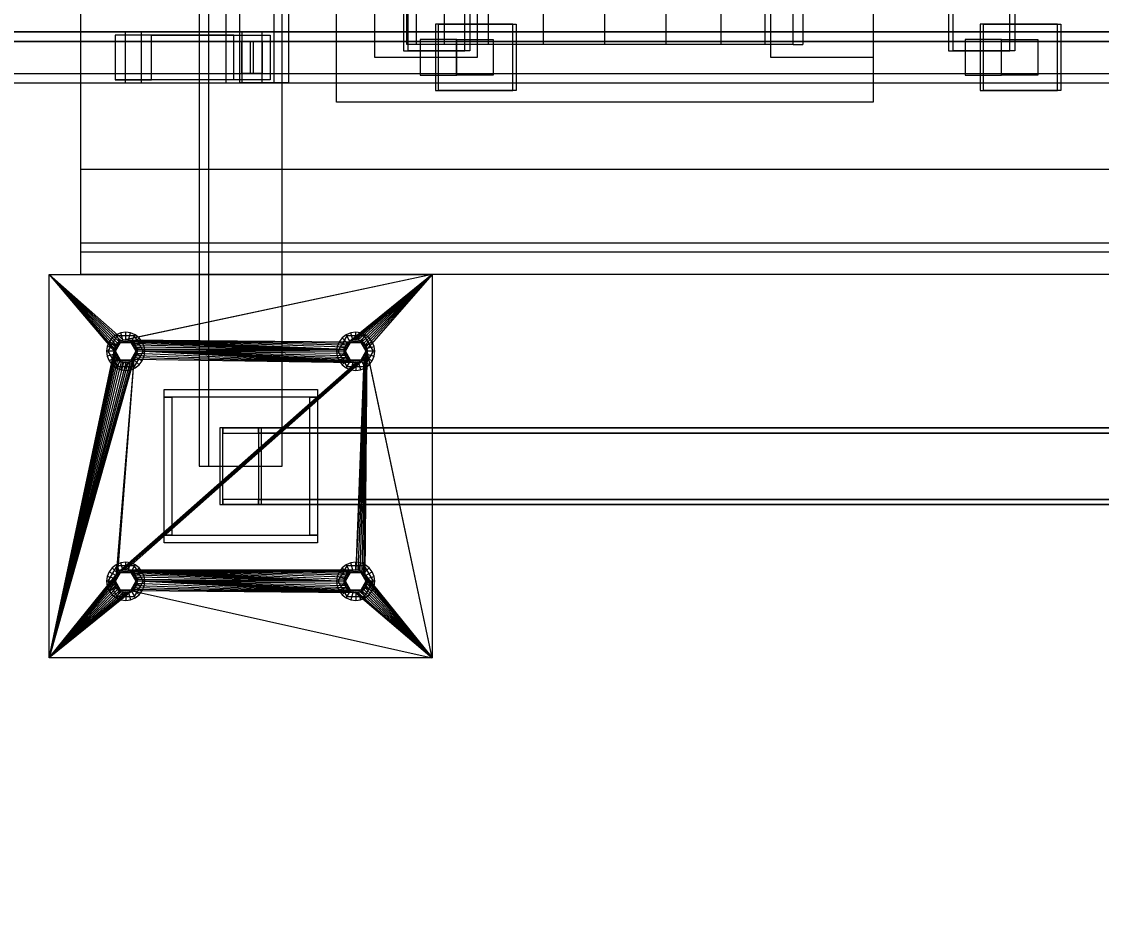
# Model space of a CAD drawing. Header units: millimetres. Extents: x -191664 to 191490, y -197311 to 10263.
# Drawn here: x 9073 to 9918, y -19093 to -18402 of the extents above; entities that cross this region are included whole.
import ezdxf

# ---------------------------------------------------------------- set-up
doc = ezdxf.new("R2010")
doc.units = ezdxf.units.MM
for name, color, linetype, lineweight in [('COTAS_INSTALACION_P', 30, 'Continuous', 0), ('superior_C01', 7, 'Continuous', 0), ('superior_mezcladora', 7, 'Continuous', 0)]:
    doc.layers.add(name, color=color, linetype=linetype, lineweight=lineweight)
doc.dimstyles.new('PLANTA_100', dxfattribs={"dimtxt": 250, "dimasz": 150, "dimexe": 150, "dimexo": 80, "dimgap": 100, "dimtad": 1, "dimtih": 1, "dimtoh": 1, "dimdec": 1, "dimdsep": 46, "dimcen": 0.09, "dimclrd": 1, "dimclre": 1, "dimclrt": 1, "dimadec": 0, "dimazin": 0, "dimtfac": 1, "dimtdec": 4, "dimtofl": 0, "dimtmove": 0, "dimatfit": 3, "dimfxl": 1, "dimtolj": 1, "dimtzin": 0, "dimarcsym": 0})

# ---------------------------------------------------------------- blocks, each defined once
blk = doc.blocks.new('*D5')
at = {"layer": 'COTAS_INSTALACION_P', "color": 1, "lineweight": -2, "transparency": 16777216}
for p, q in [((-1000, -18080), (-1000, -25850)), ((60117.12, -18080), (60117.12, -25850)), ((-850, -25700), (59967.12, -25700))]:
    blk.add_line(p, q, dxfattribs=at)
at = {"layer": 'COTAS_INSTALACION_P', "color": 1, "transparency": 16777216}
for points in [[(-850, -25675), (-850, -25725), (-1000, -25700)], [(59967.12, -25675), (59967.12, -25725), (60117.12, -25700)]]:
    blk.add_solid(points, dxfattribs=at)
at = {"layer": 'Defpoints', "color": 0, "transparency": 16777216}
for p in [(-1000, -18000), (60117.12, -18000), (60117.12, -25700)]:
    blk.add_point(p, dxfattribs=at)

msp = doc.modelspace()

# ---------------------------------------------------------------- linework, layer by layer
at = {"layer": 'superior_C01', "color": 139, "true_color": 0x354b57}
for p, q in [((9232.79, -17550), (9232.79, -18450)), ((9244, -18450), (9244, -17550)), ((9270.69, -18450), (9270.69, -17550)), ((9281.89, -17550), (9281.89, -18450)), ((9371.86, -17575), (9371.86, -18425)), ((9375.71, -18425), (9375.71, -17575)), ((9419.99, -18425), (9419.99, -17575)), ((9423.83, -17575), (9423.83, -18425)), ((9798.42, -17575), (9798.42, -18425)), ((9802.26, -18425), (9802.26, -17575)), ((9846.55, -18425), (9846.55, -17575)), ((9850.39, -17575), (9850.39, -18425)), ((9457.54, -18404), (9396.9, -18404)), ((9396.9, -18404), (9396.9, -18456)), ((9399.47, -18404), (9396.9, -18404)), ((9399.47, -18456), (9399.47, -18404)), ((9399.47, -18404), (9460.1, -18404)), ((9457.54, -18456), (9457.54, -18404)), ((9457.54, -18404), (9460.1, -18404)), ((9460.1, -18404), (9460.1, -18456)), ((9883.85, -18404), (9823.22, -18404)), ((9823.22, -18404), (9823.22, -18456)), ((9825.78, -18404), (9823.22, -18404)), ((9825.78, -18456), (9825.78, -18404)), ((9825.78, -18404), (9886.41, -18404)), ((9883.85, -18456), (9883.85, -18404)), ((9883.85, -18404), (9886.41, -18404)), ((9886.41, -18404), (9886.41, -18456)), ((9154.09, -18410), (8017.26, -18410)), ((8030.06, -18410), (9166.89, -18410)), ((9245.34, -18410), (8108.51, -18410)), ((8124.51, -18410), (9261.34, -18410)), ((9174.7, -18412.5), (9146.28, -18412.5)), ((9146.28, -18412.5), (9146.28, -18447.5)), ((9239.13, -18412.5), (9146.28, -18412.5)), ((9154.09, -18410), (9154.09, -18450)), ((9166.89, -18410), (9154.09, -18410)), ((10290.92, -18410), (9154.09, -18410)), ((9166.89, -18450), (9166.89, -18410)), ((9166.89, -18410), (10303.72, -18410)), ((9174.7, -18447.5), (9174.7, -18412.5)), ((9174.7, -18412.5), (9267.55, -18412.5)), ((9239.13, -18447.5), (9239.13, -18412.5)), ((9239.13, -18412.5), (9267.55, -18412.5)), ((9245.34, -18410), (9245.34, -18450)), ((9261.34, -18410), (9245.34, -18410)), ((10382.17, -18410), (9245.34, -18410)), ((9261.34, -18450), (9261.34, -18410)), ((9261.34, -18410), (10398.18, -18410)), ((9267.55, -18412.5), (9267.55, -18447.5)), ((9252.01, -18417.5), (8022.33, -18417.5)), ((8024.99, -18417.5), (9254.67, -18417.5)), ((9245.33, -18417.5), (9261.35, -18417.5)), ((9245.33, -18442.5), (9245.33, -18417.5)), ((10289.31, -18417.5), (9245.33, -18417.5)), ((9252.01, -18417.5), (9252.01, -18442.5)), ((9254.67, -18417.5), (9252.01, -18417.5)), ((9254.67, -18442.5), (9254.67, -18417.5)), ((9261.35, -18417.5), (9261.35, -18442.5)), ((9261.35, -18417.5), (10305.33, -18417.5)), ((9413.34, -18416), (9384.92, -18416)), ((9384.92, -18416), (9384.92, -18444)), ((9413.65, -18416), (9384.92, -18416)), ((9413.34, -18444), (9413.34, -18416)), ((9413.34, -18416), (9442.07, -18416)), ((9413.65, -18444), (9413.65, -18416)), ((9413.65, -18416), (9442.07, -18416)), ((9442.07, -18416), (9442.07, -18444)), ((9839.9, -18416), (9811.47, -18416)), ((9811.47, -18416), (9811.47, -18444)), ((9839.96, -18416), (9811.47, -18416)), ((9839.9, -18444), (9839.9, -18416)), ((9839.9, -18416), (9868.38, -18416)), ((9839.96, -18444), (9839.96, -18416)), ((9839.96, -18416), (9868.38, -18416)), ((9868.38, -18416), (9868.38, -18444)), ((9371.86, -18425), (9419.99, -18425)), ((9371.86, -18425), (9375.71, -18425)), ((9423.83, -18425), (9375.71, -18425)), ((9423.83, -18425), (9419.99, -18425)), ((9798.42, -18425), (9846.55, -18425)), ((9798.42, -18425), (9802.26, -18425)), ((9850.39, -18425), (9802.26, -18425)), ((9850.39, -18425), (9846.55, -18425)), ((8022.33, -18442.5), (9252.01, -18442.5)), ((8024.99, -18442.5), (9254.67, -18442.5)), ((9146.28, -18447.5), (9174.7, -18447.5)), ((9239.13, -18447.5), (9146.28, -18447.5)), ((9267.55, -18447.5), (9174.7, -18447.5)), ((9267.55, -18447.5), (9239.13, -18447.5)), ((9261.35, -18442.5), (9245.33, -18442.5)), ((9245.33, -18442.5), (10289.31, -18442.5)), ((9252.01, -18442.5), (9254.67, -18442.5)), ((9261.35, -18442.5), (10305.33, -18442.5)), ((9384.92, -18444), (9413.34, -18444)), ((9384.92, -18444), (9413.65, -18444)), ((9442.07, -18444), (9413.34, -18444)), ((9442.07, -18444), (9413.65, -18444)), ((9811.47, -18444), (9839.9, -18444)), ((9811.47, -18444), (9839.96, -18444)), ((9868.38, -18444), (9839.9, -18444)), ((9868.38, -18444), (9839.96, -18444)), ((8017.26, -18450), (9154.09, -18450)), ((8030.06, -18450), (9166.89, -18450)), ((8108.51, -18450), (9245.34, -18450)), ((8124.51, -18450), (9261.34, -18450)), ((9154.09, -18450), (9166.89, -18450)), ((9154.09, -18450), (10290.92, -18450)), ((9166.89, -18450), (10303.72, -18450)), ((9232.79, -18450), (9270.69, -18450)), ((9232.79, -18450), (9244, -18450)), ((9281.89, -18450), (9244, -18450)), ((9245.34, -18450), (9261.34, -18450)), ((9245.34, -18450), (10382.17, -18450)), ((9261.34, -18450), (10398.18, -18450)), ((9281.89, -18450), (9270.69, -18450)), ((9396.9, -18456), (9457.54, -18456)), ((9396.9, -18456), (9399.47, -18456)), ((9460.1, -18456), (9399.47, -18456)), ((9460.1, -18456), (9457.54, -18456)), ((9823.22, -18456), (9883.85, -18456)), ((9823.22, -18456), (9825.78, -18456)), ((9886.41, -18456), (9825.78, -18456)), ((9886.41, -18456), (9883.85, -18456))]:
    msp.add_line(p, q, dxfattribs=at)
at = {"layer": 'superior_mezcladora', "color": 8, "true_color": 0x667b86}
for p, q in [((9212.03, -17250), (9212.03, -18750)), ((9219.53, -18750), (9219.53, -17250)), ((9277.03, -18750), (9277.03, -17250)), ((9119.53, -18582.5), (9119.53, -18517.5)), ((9119.53, -18517.5), (10569.53, -18517.5)), ((9119.53, -18582.5), (9119.53, -18575)), ((9119.53, -18575), (10569.53, -18575)), ((10569.53, -18582.5), (9119.53, -18582.5)), ((9184.53, -18696), (9184.53, -18690)), ((9184.53, -18690), (9304.53, -18690)), ((9304.53, -18690), (9304.53, -18696)), ((9304.53, -18696), (9184.53, -18696)), ((9184.53, -18804), (9184.53, -18696)), ((9184.53, -18696), (9190.53, -18696)), ((9190.53, -18696), (9190.53, -18804)), ((9298.53, -18804), (9298.53, -18696)), ((9298.53, -18696), (9304.53, -18696)), ((9304.53, -18696), (9304.53, -18804)), ((10553.33, -18720), (9228.33, -18720)), ((9228.33, -18720), (9228.33, -18780)), ((9230.49, -18720), (9228.33, -18720)), ((9230.49, -18780), (9230.49, -18720)), ((9230.49, -18720), (10555.49, -18720)), ((9230.49, -18720), (9230.49, -18724)), ((9258.57, -18720), (9230.49, -18720)), ((9230.49, -18724), (10555.49, -18724)), ((9230.49, -18724), (9258.57, -18724)), ((10583.57, -18720), (9258.57, -18720)), ((9258.57, -18720), (9258.57, -18780)), ((9260.73, -18720), (9258.57, -18720)), ((9258.57, -18724), (9258.57, -18720)), ((10583.57, -18724), (9258.57, -18724)), ((9260.73, -18780), (9260.73, -18720)), ((9260.73, -18720), (10585.73, -18720)), ((9212.03, -18750), (9277.03, -18750)), ((9212.03, -18750), (9219.53, -18750)), ((10555.49, -18776), (9230.49, -18776)), ((9230.49, -18776), (9230.49, -18780)), ((9258.57, -18776), (9230.49, -18776)), ((9258.57, -18780), (9258.57, -18776)), ((9258.57, -18776), (10583.57, -18776)), ((9228.33, -18780), (10553.33, -18780)), ((9228.33, -18780), (9230.49, -18780)), ((10555.49, -18780), (9230.49, -18780)), ((9230.49, -18780), (9258.57, -18780)), ((9258.57, -18780), (10583.57, -18780)), ((9258.57, -18780), (9260.73, -18780)), ((10585.73, -18780), (9260.73, -18780)), ((9184.53, -18810), (9184.53, -18804)), ((9184.53, -18804), (9304.53, -18804)), ((9190.53, -18804), (9184.53, -18804)), ((9304.53, -18810), (9184.53, -18810)), ((9304.53, -18804), (9298.53, -18804)), ((9304.53, -18804), (9304.53, -18810))]:
    msp.add_line(p, q, dxfattribs=at)
at = {"layer": 'superior_mezcladora', "color": 251, "true_color": 0x64686b}
for p, q in [((9119.53, -18600), (9119.53, -17400)), ((10569.53, -18600), (9119.53, -18600))]:
    msp.add_line(p, q, dxfattribs=at)
at = {"layer": 'superior_mezcladora', "color": 9, "true_color": 0xc6c9c8}
for p, q in [((9319.53, -18465), (9319.53, -17705)), ((9739.53, -17705), (9739.53, -18465)), ((9739.53, -18465), (9319.53, -18465))]:
    msp.add_line(p, q, dxfattribs=at)
at = {"layer": 'superior_mezcladora', "color": 250, "true_color": 0x33393d}
for p, q in [((9374.53, -18420), (9374.53, -17760)), ((9382.11, -18420), (9382.11, -17760)), ((9404.13, -18420), (9404.13, -17760)), ((9438.42, -18420), (9438.42, -17760)), ((9481.63, -18420), (9481.63, -17760)), ((9529.53, -18420), (9529.53, -17760)), ((9577.43, -18420), (9577.43, -17760)), ((9620.64, -18420), (9620.64, -17760)), ((9654.93, -18420), (9654.93, -17760)), ((9676.94, -18420), (9676.94, -17760)), ((9684.53, -17760), (9684.53, -18420)), ((9382.11, -18420), (9374.53, -18420)), ((9404.13, -18420), (9382.11, -18420)), ((9438.42, -18420), (9404.13, -18420)), ((9481.63, -18420), (9438.42, -18420)), ((9529.53, -18420), (9481.63, -18420)), ((9577.43, -18420), (9529.53, -18420)), ((9620.64, -18420), (9577.43, -18420)), ((9654.93, -18420), (9620.64, -18420)), ((9676.94, -18420), (9654.93, -18420)), ((9676.94, -18420), (9684.53, -18420))]:
    msp.add_line(p, q, dxfattribs=at)
at = {"layer": 'superior_mezcladora', "color": 251, "true_color": 0x545d65}
for p, q in [((9349.53, -18430), (9349.53, -18350)), ((9429.53, -18350), (9429.53, -18430)), ((9659.53, -18430), (9659.53, -18350)), ((9739.53, -18350), (9739.53, -18430)), ((9429.53, -18430), (9349.53, -18430)), ((9739.53, -18430), (9659.53, -18430))]:
    msp.add_line(p, q, dxfattribs=at)
at = {"layer": 'superior_mezcladora', "color": 252, "true_color": 0x82929a}
for p, q in [((9094.53, -18900), (9094.53, -18600)), ((9094.53, -18600), (9145.53, -18660)), ((9094.53, -18600), (9145.7, -18658.24)), ((9094.53, -18600), (9146.21, -18656.56)), ((9094.53, -18600), (9147.05, -18655)), ((9094.53, -18600), (9148.16, -18653.64)), ((9094.53, -18600), (9149.53, -18652.52)), ((9094.53, -18600), (9151.08, -18651.69)), ((9094.53, -18600), (9152.77, -18651.17)), ((9094.53, -18600), (9394.53, -18600)), ((9394.53, -18600), (9152.77, -18651.17)), ((9394.53, -18600), (9154.53, -18651)), ((9394.53, -18600), (9329.53, -18652.52)), ((9394.53, -18600), (9331.08, -18651.69)), ((9394.53, -18600), (9332.77, -18651.17)), ((9394.53, -18600), (9334.53, -18651)), ((9394.53, -18600), (9336.28, -18651.17)), ((9394.53, -18600), (9337.97, -18651.69)), ((9394.53, -18600), (9339.53, -18652.52)), ((9394.53, -18600), (9340.89, -18653.64)), ((9394.53, -18600), (9342.01, -18655)), ((9394.53, -18600), (9342.84, -18656.56)), ((9394.53, -18600), (9343.36, -18658.24)), ((9394.53, -18600), (9394.53, -18900)), ((9152.77, -18651.17), (9151.08, -18651.69)), ((9154.53, -18651), (9152.77, -18651.17)), ((9156.28, -18651.17), (9154.53, -18651)), ((9154.53, -18651), (9325.7, -18658.24)), ((9154.53, -18651), (9326.21, -18656.56)), ((9154.53, -18651), (9327.05, -18655)), ((9154.53, -18651), (9328.16, -18653.64)), ((9154.53, -18651), (9329.53, -18652.52)), ((9157.97, -18651.69), (9156.28, -18651.17)), ((9156.28, -18651.17), (9325.7, -18658.24)), ((9332.77, -18651.17), (9331.08, -18651.69)), ((9334.53, -18651), (9332.77, -18651.17)), ((9336.28, -18651.17), (9334.53, -18651)), ((9337.97, -18651.69), (9336.28, -18651.17)), ((9145.7, -18658.24), (9145.53, -18660)), ((9146.21, -18656.56), (9145.7, -18658.24)), ((9147.05, -18655), (9146.21, -18656.56)), ((9148.16, -18653.64), (9147.05, -18655)), ((9149.53, -18652.52), (9148.16, -18653.64)), ((9151.08, -18651.69), (9149.53, -18652.52)), ((9159.53, -18652.52), (9157.97, -18651.69)), ((9157.97, -18651.69), (9325.7, -18658.24)), ((9160.89, -18653.64), (9159.53, -18652.52)), ((9159.53, -18652.52), (9325.7, -18658.24)), ((9162.01, -18655), (9160.89, -18653.64)), ((9160.89, -18653.64), (9325.7, -18658.24)), ((9162.84, -18656.56), (9162.01, -18655)), ((9162.01, -18655), (9325.7, -18658.24)), ((9163.36, -18658.24), (9162.84, -18656.56)), ((9162.84, -18656.56), (9325.7, -18658.24)), ((9163.53, -18660), (9163.36, -18658.24)), ((9163.36, -18658.24), (9325.7, -18658.24)), ((9163.53, -18660), (9325.7, -18658.24)), ((9325.7, -18658.24), (9325.53, -18660)), ((9326.21, -18656.56), (9325.7, -18658.24)), ((9327.05, -18655), (9326.21, -18656.56)), ((9328.16, -18653.64), (9327.05, -18655)), ((9329.53, -18652.52), (9328.16, -18653.64)), ((9331.08, -18651.69), (9329.53, -18652.52)), ((9339.53, -18652.52), (9337.97, -18651.69)), ((9340.89, -18653.64), (9339.53, -18652.52)), ((9342.01, -18655), (9340.89, -18653.64)), ((9342.84, -18656.56), (9342.01, -18655)), ((9343.36, -18658.24), (9342.84, -18656.56)), ((9394.53, -18900), (9343.36, -18658.24)), ((9343.53, -18660), (9343.36, -18658.24)), ((9094.53, -18900), (9145.53, -18660)), ((9145.7, -18661.76), (9094.53, -18900)), ((9146.21, -18663.44), (9094.53, -18900)), ((9147.05, -18665), (9094.53, -18900)), ((9148.16, -18666.36), (9094.53, -18900)), ((9160.89, -18666.36), (9094.53, -18900)), ((9149.53, -18667.48), (9094.53, -18900)), ((9159.53, -18667.48), (9094.53, -18900)), ((9145.53, -18660), (9145.7, -18661.76)), ((9145.7, -18661.76), (9146.21, -18663.44)), ((9146.21, -18663.44), (9147.05, -18665)), ((9147.05, -18665), (9148.16, -18666.36)), ((9160.89, -18666.36), (9147.05, -18835)), ((9148.16, -18666.36), (9149.53, -18667.48)), ((9160.89, -18666.36), (9148.16, -18833.64)), ((9340.89, -18666.36), (9148.16, -18833.64)), ((9339.53, -18667.48), (9148.16, -18833.64)), ((9340.89, -18666.36), (9149.53, -18832.52)), ((9149.53, -18667.48), (9151.08, -18668.31)), ((9340.89, -18666.36), (9151.08, -18831.69)), ((9340.89, -18666.36), (9152.77, -18831.17)), ((9340.89, -18666.36), (9154.53, -18831)), ((9157.97, -18668.31), (9159.53, -18667.48)), ((9159.53, -18667.48), (9160.89, -18666.36)), ((9160.89, -18666.36), (9162.01, -18665)), ((9334.53, -18669), (9160.89, -18666.36)), ((9162.01, -18665), (9162.84, -18663.44)), ((9334.53, -18669), (9162.01, -18665)), ((9162.84, -18663.44), (9163.36, -18661.76)), ((9334.53, -18669), (9162.84, -18663.44)), ((9163.36, -18661.76), (9163.53, -18660)), ((9334.53, -18669), (9163.36, -18661.76)), ((9325.53, -18660), (9163.53, -18660)), ((9325.7, -18661.76), (9163.53, -18660)), ((9326.21, -18663.44), (9163.53, -18660)), ((9327.05, -18665), (9163.53, -18660)), ((9328.16, -18666.36), (9163.53, -18660)), ((9329.53, -18667.48), (9163.53, -18660)), ((9331.08, -18668.31), (9163.53, -18660)), ((9332.77, -18668.83), (9163.53, -18660)), ((9334.53, -18669), (9163.53, -18660)), ((9325.53, -18660), (9325.7, -18661.76)), ((9325.7, -18661.76), (9326.21, -18663.44)), ((9326.21, -18663.44), (9327.05, -18665)), ((9327.05, -18665), (9328.16, -18666.36)), ((9328.16, -18666.36), (9329.53, -18667.48)), ((9329.53, -18667.48), (9331.08, -18668.31)), ((9343.53, -18660), (9334.53, -18831)), ((9343.36, -18661.76), (9334.53, -18831)), ((9342.84, -18663.44), (9334.53, -18831)), ((9342.01, -18665), (9334.53, -18831)), ((9340.89, -18666.36), (9334.53, -18831)), ((9343.53, -18660), (9336.28, -18831.17)), ((9337.97, -18831.69), (9343.53, -18660)), ((9337.97, -18668.31), (9339.53, -18667.48)), ((9339.53, -18832.52), (9343.53, -18660)), ((9339.53, -18667.48), (9340.89, -18666.36)), ((9340.89, -18833.64), (9343.53, -18660)), ((9340.89, -18666.36), (9342.01, -18665)), ((9342.01, -18835), (9343.53, -18660)), ((9342.01, -18665), (9342.84, -18663.44)), ((9342.84, -18663.44), (9343.36, -18661.76)), ((9343.36, -18661.76), (9343.53, -18660)), ((9394.53, -18900), (9343.53, -18660)), ((9151.08, -18668.31), (9094.53, -18900)), ((9157.97, -18668.31), (9094.53, -18900)), ((9152.77, -18668.83), (9094.53, -18900)), ((9156.28, -18668.83), (9094.53, -18900)), ((9154.53, -18669), (9094.53, -18900)), ((9337.97, -18668.31), (9148.16, -18833.64)), ((9336.28, -18668.83), (9148.16, -18833.64)), ((9334.53, -18669), (9148.16, -18833.64)), ((9151.08, -18668.31), (9152.77, -18668.83)), ((9152.77, -18668.83), (9154.53, -18669)), ((9154.53, -18669), (9156.28, -18668.83)), ((9156.28, -18668.83), (9157.97, -18668.31)), ((9331.08, -18668.31), (9332.77, -18668.83)), ((9332.77, -18668.83), (9334.53, -18669)), ((9334.53, -18669), (9336.28, -18668.83)), ((9336.28, -18668.83), (9337.97, -18668.31)), ((9094.53, -18900), (9147.05, -18835)), ((9094.53, -18900), (9146.21, -18836.56)), ((9146.21, -18836.56), (9145.7, -18838.24)), ((9147.05, -18835), (9146.21, -18836.56)), ((9148.16, -18833.64), (9147.05, -18835)), ((9149.53, -18832.52), (9148.16, -18833.64)), ((9151.08, -18831.69), (9149.53, -18832.52)), ((9152.77, -18831.17), (9151.08, -18831.69)), ((9154.53, -18831), (9152.77, -18831.17)), ((9156.28, -18831.17), (9154.53, -18831)), ((9154.53, -18831), (9325.53, -18840)), ((9154.53, -18831), (9325.7, -18838.24)), ((9154.53, -18831), (9326.21, -18836.56)), ((9154.53, -18831), (9327.05, -18835)), ((9154.53, -18831), (9328.16, -18833.64)), ((9154.53, -18831), (9329.53, -18832.52)), ((9154.53, -18831), (9331.08, -18831.69)), ((9154.53, -18831), (9332.77, -18831.17)), ((9154.53, -18831), (9334.53, -18831)), ((9157.97, -18831.69), (9156.28, -18831.17)), ((9156.28, -18831.17), (9325.53, -18840)), ((9159.53, -18832.52), (9157.97, -18831.69)), ((9157.97, -18831.69), (9325.53, -18840)), ((9160.89, -18833.64), (9159.53, -18832.52)), ((9159.53, -18832.52), (9325.53, -18840)), ((9162.01, -18835), (9160.89, -18833.64)), ((9160.89, -18833.64), (9325.53, -18840)), ((9162.84, -18836.56), (9162.01, -18835)), ((9162.01, -18835), (9325.53, -18840)), ((9163.36, -18838.24), (9162.84, -18836.56)), ((9162.84, -18836.56), (9325.53, -18840)), ((9326.21, -18836.56), (9325.7, -18838.24)), ((9327.05, -18835), (9326.21, -18836.56)), ((9328.16, -18833.64), (9327.05, -18835)), ((9329.53, -18832.52), (9328.16, -18833.64)), ((9331.08, -18831.69), (9329.53, -18832.52)), ((9332.77, -18831.17), (9331.08, -18831.69)), ((9334.53, -18831), (9332.77, -18831.17)), ((9336.28, -18831.17), (9334.53, -18831)), ((9337.97, -18831.69), (9336.28, -18831.17)), ((9339.53, -18832.52), (9337.97, -18831.69)), ((9340.89, -18833.64), (9339.53, -18832.52)), ((9342.01, -18835), (9340.89, -18833.64)), ((9342.84, -18836.56), (9342.01, -18835)), ((9342.01, -18835), (9394.53, -18900)), ((9343.36, -18838.24), (9342.84, -18836.56)), ((9342.84, -18836.56), (9394.53, -18900)), ((9094.53, -18900), (9145.7, -18838.24)), ((9145.53, -18840), (9094.53, -18900)), ((9145.7, -18841.76), (9094.53, -18900)), ((9146.21, -18843.44), (9094.53, -18900)), ((9147.05, -18845), (9094.53, -18900)), ((9145.7, -18838.24), (9145.53, -18840)), ((9145.53, -18840), (9145.7, -18841.76)), ((9145.7, -18841.76), (9146.21, -18843.44)), ((9146.21, -18843.44), (9147.05, -18845)), ((9147.05, -18845), (9148.16, -18846.36)), ((9160.89, -18846.36), (9162.01, -18845)), ((9162.01, -18845), (9162.84, -18843.44)), ((9334.53, -18849), (9162.01, -18845)), ((9162.84, -18843.44), (9163.36, -18841.76)), ((9334.53, -18849), (9162.84, -18843.44)), ((9163.53, -18840), (9163.36, -18838.24)), ((9163.36, -18838.24), (9325.53, -18840)), ((9163.36, -18841.76), (9163.53, -18840)), ((9334.53, -18849), (9163.36, -18841.76)), ((9325.53, -18840), (9163.53, -18840)), ((9325.7, -18841.76), (9163.53, -18840)), ((9326.21, -18843.44), (9163.53, -18840)), ((9327.05, -18845), (9163.53, -18840)), ((9328.16, -18846.36), (9163.53, -18840)), ((9329.53, -18847.48), (9163.53, -18840)), ((9331.08, -18848.31), (9163.53, -18840)), ((9332.77, -18848.83), (9163.53, -18840)), ((9334.53, -18849), (9163.53, -18840)), ((9325.7, -18838.24), (9325.53, -18840)), ((9325.53, -18840), (9325.7, -18841.76)), ((9325.7, -18841.76), (9326.21, -18843.44)), ((9326.21, -18843.44), (9327.05, -18845)), ((9327.05, -18845), (9328.16, -18846.36)), ((9340.89, -18846.36), (9342.01, -18845)), ((9342.01, -18845), (9342.84, -18843.44)), ((9342.01, -18845), (9394.53, -18900)), ((9342.84, -18843.44), (9343.36, -18841.76)), ((9342.84, -18843.44), (9394.53, -18900)), ((9343.53, -18840), (9343.36, -18838.24)), ((9343.36, -18838.24), (9394.53, -18900)), ((9343.36, -18841.76), (9343.53, -18840)), ((9343.36, -18841.76), (9394.53, -18900)), ((9343.53, -18840), (9394.53, -18900)), ((9148.16, -18846.36), (9094.53, -18900)), ((9149.53, -18847.48), (9094.53, -18900)), ((9159.53, -18847.48), (9094.53, -18900)), ((9151.08, -18848.31), (9094.53, -18900)), ((9157.97, -18848.31), (9094.53, -18900)), ((9152.77, -18848.83), (9094.53, -18900)), ((9156.28, -18848.83), (9094.53, -18900)), ((9154.53, -18849), (9094.53, -18900)), ((9148.16, -18846.36), (9149.53, -18847.48)), ((9149.53, -18847.48), (9151.08, -18848.31)), ((9151.08, -18848.31), (9152.77, -18848.83)), ((9152.77, -18848.83), (9154.53, -18849)), ((9154.53, -18849), (9156.28, -18848.83)), ((9156.28, -18848.83), (9157.97, -18848.31)), ((9157.97, -18848.31), (9159.53, -18847.48)), ((9159.53, -18847.48), (9160.89, -18846.36)), ((9159.53, -18847.48), (9394.53, -18900)), ((9334.53, -18849), (9159.53, -18847.48)), ((9334.53, -18849), (9160.89, -18846.36)), ((9328.16, -18846.36), (9329.53, -18847.48)), ((9329.53, -18847.48), (9331.08, -18848.31)), ((9331.08, -18848.31), (9332.77, -18848.83)), ((9332.77, -18848.83), (9334.53, -18849)), ((9334.53, -18849), (9336.28, -18848.83)), ((9334.53, -18849), (9394.53, -18900)), ((9336.28, -18848.83), (9337.97, -18848.31)), ((9336.28, -18848.83), (9394.53, -18900)), ((9337.97, -18848.31), (9339.53, -18847.48)), ((9337.97, -18848.31), (9394.53, -18900)), ((9339.53, -18847.48), (9340.89, -18846.36)), ((9339.53, -18847.48), (9394.53, -18900)), ((9340.89, -18846.36), (9394.53, -18900)), ((9394.53, -18900), (9094.53, -18900))]:
    msp.add_line(p, q, dxfattribs=at)
at = {"layer": 'superior_mezcladora', "color": 252, "true_color": 0x8ba19a}
for p, q in [((9147.6, -18648.01), (9140.68, -18660)), ((9143.92, -18649.39), (9141.54, -18652.5)), ((9147.03, -18647.01), (9143.92, -18649.39)), ((9148.16, -18653.64), (9143.92, -18649.39)), ((9150.65, -18645.51), (9147.03, -18647.01)), ((9150.03, -18652.21), (9147.03, -18647.01)), ((9161.45, -18648.01), (9147.6, -18648.01)), ((9150.53, -18653.07), (9147.6, -18648.01)), ((9154.53, -18645), (9150.65, -18645.51)), ((9152.2, -18651.31), (9150.65, -18645.51)), ((9152.2, -18651.31), (9154.53, -18651)), ((9158.41, -18645.51), (9154.53, -18645)), ((9154.53, -18651), (9154.53, -18645)), ((9154.53, -18651), (9156.86, -18651.31)), ((9156.86, -18651.31), (9158.41, -18645.51)), ((9162.03, -18647.01), (9158.41, -18645.51)), ((9158.53, -18653.07), (9161.45, -18648.01)), ((9159.03, -18652.21), (9162.03, -18647.01)), ((9160.89, -18653.64), (9165.14, -18649.39)), ((9168.38, -18660), (9161.45, -18648.01)), ((9165.14, -18649.39), (9162.03, -18647.01)), ((9167.52, -18652.5), (9165.14, -18649.39)), ((9327.6, -18648.01), (9320.68, -18660)), ((9323.92, -18649.39), (9321.54, -18652.5)), ((9327.03, -18647.01), (9323.92, -18649.39)), ((9328.16, -18653.64), (9323.92, -18649.39)), ((9330.65, -18645.51), (9327.03, -18647.01)), ((9330.03, -18652.21), (9327.03, -18647.01)), ((9341.45, -18648.01), (9327.6, -18648.01)), ((9330.53, -18653.07), (9327.6, -18648.01)), ((9334.53, -18645), (9330.65, -18645.51)), ((9332.2, -18651.31), (9330.65, -18645.51)), ((9332.2, -18651.31), (9334.53, -18651)), ((9338.41, -18645.51), (9334.53, -18645)), ((9334.53, -18651), (9334.53, -18645)), ((9334.53, -18651), (9336.86, -18651.31)), ((9336.86, -18651.31), (9338.41, -18645.51)), ((9342.03, -18647.01), (9338.41, -18645.51)), ((9338.53, -18653.07), (9341.45, -18648.01)), ((9339.03, -18652.21), (9342.03, -18647.01)), ((9340.89, -18653.64), (9345.14, -18649.39)), ((9348.38, -18660), (9341.45, -18648.01)), ((9345.14, -18649.39), (9342.03, -18647.01)), ((9347.52, -18652.5), (9345.14, -18649.39)), ((9140.04, -18656.12), (9139.53, -18660)), ((9141.54, -18652.5), (9140.04, -18656.12)), ((9145.84, -18657.67), (9140.04, -18656.12)), ((9146.73, -18655.5), (9141.54, -18652.5)), ((9145.53, -18660), (9145.84, -18657.67)), ((9145.84, -18657.67), (9146.73, -18655.5)), ((9146.53, -18660), (9150.53, -18653.07)), ((9146.73, -18655.5), (9148.16, -18653.64)), ((9148.16, -18653.64), (9150.03, -18652.21)), ((9150.03, -18652.21), (9152.2, -18651.31)), ((9150.53, -18653.07), (9158.53, -18653.07)), ((9156.86, -18651.31), (9159.03, -18652.21)), ((9158.53, -18653.07), (9162.53, -18660)), ((9159.03, -18652.21), (9160.89, -18653.64)), ((9160.89, -18653.64), (9162.32, -18655.5)), ((9162.32, -18655.5), (9167.52, -18652.5)), ((9162.32, -18655.5), (9163.22, -18657.67)), ((9163.22, -18657.67), (9169.02, -18656.12)), ((9163.22, -18657.67), (9163.53, -18660)), ((9169.02, -18656.12), (9167.52, -18652.5)), ((9169.53, -18660), (9169.02, -18656.12)), ((9320.04, -18656.12), (9319.53, -18660)), ((9321.54, -18652.5), (9320.04, -18656.12)), ((9325.84, -18657.67), (9320.04, -18656.12)), ((9326.73, -18655.5), (9321.54, -18652.5)), ((9325.53, -18660), (9325.84, -18657.67)), ((9325.84, -18657.67), (9326.73, -18655.5)), ((9326.53, -18660), (9330.53, -18653.07)), ((9326.73, -18655.5), (9328.16, -18653.64)), ((9328.16, -18653.64), (9330.03, -18652.21)), ((9330.03, -18652.21), (9332.2, -18651.31)), ((9330.53, -18653.07), (9338.53, -18653.07)), ((9336.86, -18651.31), (9339.03, -18652.21)), ((9338.53, -18653.07), (9342.53, -18660)), ((9339.03, -18652.21), (9340.89, -18653.64)), ((9340.89, -18653.64), (9342.32, -18655.5)), ((9342.32, -18655.5), (9347.52, -18652.5)), ((9342.32, -18655.5), (9343.22, -18657.67)), ((9343.22, -18657.67), (9349.02, -18656.12)), ((9343.22, -18657.67), (9343.53, -18660)), ((9349.02, -18656.12), (9347.52, -18652.5)), ((9349.53, -18660), (9349.02, -18656.12)), ((9145.53, -18660), (9139.53, -18660)), ((9139.53, -18660), (9140.04, -18663.88)), ((9145.84, -18662.33), (9140.04, -18663.88)), ((9140.04, -18663.88), (9141.54, -18667.5)), ((9146.53, -18660), (9140.68, -18660)), ((9140.68, -18660), (9147.6, -18671.99)), ((9146.73, -18664.5), (9141.54, -18667.5)), ((9141.54, -18667.5), (9143.92, -18670.61)), ((9148.16, -18666.36), (9143.92, -18670.61)), ((9145.84, -18662.33), (9145.53, -18660)), ((9146.73, -18664.5), (9145.84, -18662.33)), ((9150.53, -18666.93), (9146.53, -18660)), ((9148.16, -18666.36), (9146.73, -18664.5)), ((9150.03, -18667.79), (9147.03, -18672.99)), ((9150.53, -18666.93), (9147.6, -18671.99)), ((9150.03, -18667.79), (9148.16, -18666.36)), ((9152.2, -18668.69), (9150.03, -18667.79)), ((9158.53, -18666.93), (9150.53, -18666.93)), ((9159.03, -18667.79), (9156.86, -18668.69)), ((9162.53, -18660), (9158.53, -18666.93)), ((9158.53, -18666.93), (9161.45, -18671.99)), ((9160.89, -18666.36), (9159.03, -18667.79)), ((9159.03, -18667.79), (9162.03, -18672.99)), ((9162.32, -18664.5), (9160.89, -18666.36)), ((9160.89, -18666.36), (9165.14, -18670.61)), ((9161.45, -18671.99), (9168.38, -18660)), ((9163.22, -18662.33), (9162.32, -18664.5)), ((9162.32, -18664.5), (9167.52, -18667.5)), ((9168.38, -18660), (9162.53, -18660)), ((9163.53, -18660), (9163.22, -18662.33)), ((9163.22, -18662.33), (9169.02, -18663.88)), ((9169.53, -18660), (9163.53, -18660)), ((9165.14, -18670.61), (9167.52, -18667.5)), ((9167.52, -18667.5), (9169.02, -18663.88)), ((9169.02, -18663.88), (9169.53, -18660)), ((9325.53, -18660), (9319.53, -18660)), ((9319.53, -18660), (9320.04, -18663.88)), ((9325.84, -18662.33), (9320.04, -18663.88)), ((9320.04, -18663.88), (9321.54, -18667.5)), ((9326.53, -18660), (9320.68, -18660)), ((9320.68, -18660), (9327.6, -18671.99)), ((9326.73, -18664.5), (9321.54, -18667.5)), ((9321.54, -18667.5), (9323.92, -18670.61)), ((9328.16, -18666.36), (9323.92, -18670.61)), ((9325.84, -18662.33), (9325.53, -18660)), ((9326.73, -18664.5), (9325.84, -18662.33)), ((9330.53, -18666.93), (9326.53, -18660)), ((9328.16, -18666.36), (9326.73, -18664.5)), ((9330.03, -18667.79), (9327.03, -18672.99)), ((9330.53, -18666.93), (9327.6, -18671.99)), ((9330.03, -18667.79), (9328.16, -18666.36)), ((9332.2, -18668.69), (9330.03, -18667.79)), ((9338.53, -18666.93), (9330.53, -18666.93)), ((9339.03, -18667.79), (9336.86, -18668.69)), ((9342.53, -18660), (9338.53, -18666.93)), ((9338.53, -18666.93), (9341.45, -18671.99)), ((9340.89, -18666.36), (9339.03, -18667.79)), ((9339.03, -18667.79), (9342.03, -18672.99)), ((9342.32, -18664.5), (9340.89, -18666.36)), ((9340.89, -18666.36), (9345.14, -18670.61)), ((9341.45, -18671.99), (9348.38, -18660)), ((9343.22, -18662.33), (9342.32, -18664.5)), ((9342.32, -18664.5), (9347.52, -18667.5)), ((9348.38, -18660), (9342.53, -18660)), ((9343.53, -18660), (9343.22, -18662.33)), ((9343.22, -18662.33), (9349.02, -18663.88)), ((9349.53, -18660), (9343.53, -18660)), ((9345.14, -18670.61), (9347.52, -18667.5)), ((9347.52, -18667.5), (9349.02, -18663.88)), ((9349.02, -18663.88), (9349.53, -18660)), ((9143.92, -18670.61), (9147.03, -18672.99)), ((9147.03, -18672.99), (9150.65, -18674.49)), ((9147.6, -18671.99), (9161.45, -18671.99)), ((9152.2, -18668.69), (9150.65, -18674.49)), ((9150.65, -18674.49), (9154.53, -18675)), ((9154.53, -18669), (9152.2, -18668.69)), ((9156.86, -18668.69), (9154.53, -18669)), ((9154.53, -18669), (9154.53, -18675)), ((9154.53, -18675), (9158.41, -18674.49)), ((9156.86, -18668.69), (9158.41, -18674.49)), ((9158.41, -18674.49), (9162.03, -18672.99)), ((9162.03, -18672.99), (9165.14, -18670.61)), ((9323.92, -18670.61), (9327.03, -18672.99)), ((9327.03, -18672.99), (9330.65, -18674.49)), ((9327.6, -18671.99), (9341.45, -18671.99)), ((9332.2, -18668.69), (9330.65, -18674.49)), ((9330.65, -18674.49), (9334.53, -18675)), ((9334.53, -18669), (9332.2, -18668.69)), ((9336.86, -18668.69), (9334.53, -18669)), ((9334.53, -18669), (9334.53, -18675)), ((9334.53, -18675), (9338.41, -18674.49)), ((9336.86, -18668.69), (9338.41, -18674.49)), ((9338.41, -18674.49), (9342.03, -18672.99)), ((9342.03, -18672.99), (9345.14, -18670.61)), ((9147.6, -18828.01), (9140.68, -18840)), ((9147.03, -18827.01), (9143.92, -18829.39)), ((9150.65, -18825.51), (9147.03, -18827.01)), ((9150.03, -18832.21), (9147.03, -18827.01)), ((9161.45, -18828.01), (9147.6, -18828.01)), ((9150.53, -18833.07), (9147.6, -18828.01)), ((9154.53, -18825), (9150.65, -18825.51)), ((9152.2, -18831.31), (9150.65, -18825.51)), ((9158.41, -18825.51), (9154.53, -18825)), ((9154.53, -18831), (9154.53, -18825)), ((9156.86, -18831.31), (9158.41, -18825.51)), ((9162.03, -18827.01), (9158.41, -18825.51)), ((9158.53, -18833.07), (9161.45, -18828.01)), ((9159.03, -18832.21), (9162.03, -18827.01)), ((9168.38, -18840), (9161.45, -18828.01)), ((9165.14, -18829.39), (9162.03, -18827.01)), ((9327.6, -18828.01), (9320.68, -18840)), ((9327.03, -18827.01), (9323.92, -18829.39)), ((9330.65, -18825.51), (9327.03, -18827.01)), ((9330.03, -18832.21), (9327.03, -18827.01)), ((9341.45, -18828.01), (9327.6, -18828.01)), ((9330.53, -18833.07), (9327.6, -18828.01)), ((9334.53, -18825), (9330.65, -18825.51)), ((9332.2, -18831.31), (9330.65, -18825.51)), ((9338.41, -18825.51), (9334.53, -18825)), ((9334.53, -18831), (9334.53, -18825)), ((9336.86, -18831.31), (9338.41, -18825.51)), ((9342.03, -18827.01), (9338.41, -18825.51)), ((9338.53, -18833.07), (9341.45, -18828.01)), ((9339.03, -18832.21), (9342.03, -18827.01)), ((9348.38, -18840), (9341.45, -18828.01)), ((9345.14, -18829.39), (9342.03, -18827.01)), ((9140.04, -18836.12), (9139.53, -18840)), ((9141.54, -18832.5), (9140.04, -18836.12)), ((9145.84, -18837.67), (9140.04, -18836.12)), ((9143.92, -18829.39), (9141.54, -18832.5)), ((9146.73, -18835.5), (9141.54, -18832.5)), ((9148.16, -18833.64), (9143.92, -18829.39)), ((9145.84, -18837.67), (9146.73, -18835.5)), ((9146.53, -18840), (9150.53, -18833.07)), ((9146.73, -18835.5), (9148.16, -18833.64)), ((9148.16, -18833.64), (9150.03, -18832.21)), ((9150.03, -18832.21), (9152.2, -18831.31)), ((9150.53, -18833.07), (9158.53, -18833.07)), ((9152.2, -18831.31), (9154.53, -18831)), ((9154.53, -18831), (9156.86, -18831.31)), ((9156.86, -18831.31), (9159.03, -18832.21)), ((9158.53, -18833.07), (9162.53, -18840)), ((9159.03, -18832.21), (9160.89, -18833.64)), ((9160.89, -18833.64), (9165.14, -18829.39)), ((9160.89, -18833.64), (9162.32, -18835.5)), ((9162.32, -18835.5), (9167.52, -18832.5)), ((9162.32, -18835.5), (9163.22, -18837.67)), ((9163.22, -18837.67), (9169.02, -18836.12)), ((9167.52, -18832.5), (9165.14, -18829.39)), ((9169.02, -18836.12), (9167.52, -18832.5)), ((9169.53, -18840), (9169.02, -18836.12)), ((9320.04, -18836.12), (9319.53, -18840)), ((9321.54, -18832.5), (9320.04, -18836.12)), ((9325.84, -18837.67), (9320.04, -18836.12)), ((9323.92, -18829.39), (9321.54, -18832.5)), ((9326.73, -18835.5), (9321.54, -18832.5)), ((9328.16, -18833.64), (9323.92, -18829.39)), ((9325.84, -18837.67), (9326.73, -18835.5)), ((9326.53, -18840), (9330.53, -18833.07)), ((9326.73, -18835.5), (9328.16, -18833.64)), ((9328.16, -18833.64), (9330.03, -18832.21)), ((9330.03, -18832.21), (9332.2, -18831.31)), ((9330.53, -18833.07), (9338.53, -18833.07)), ((9332.2, -18831.31), (9334.53, -18831)), ((9334.53, -18831), (9336.86, -18831.31)), ((9336.86, -18831.31), (9339.03, -18832.21)), ((9338.53, -18833.07), (9342.53, -18840)), ((9339.03, -18832.21), (9340.89, -18833.64)), ((9340.89, -18833.64), (9345.14, -18829.39)), ((9340.89, -18833.64), (9342.32, -18835.5)), ((9342.32, -18835.5), (9347.52, -18832.5)), ((9342.32, -18835.5), (9343.22, -18837.67)), ((9343.22, -18837.67), (9349.02, -18836.12)), ((9347.52, -18832.5), (9345.14, -18829.39)), ((9349.02, -18836.12), (9347.52, -18832.5)), ((9349.53, -18840), (9349.02, -18836.12)), ((9145.53, -18840), (9139.53, -18840)), ((9139.53, -18840), (9140.04, -18843.88)), ((9145.84, -18842.33), (9140.04, -18843.88)), ((9140.04, -18843.88), (9141.54, -18847.5)), ((9146.53, -18840), (9140.68, -18840)), ((9140.68, -18840), (9147.6, -18851.99)), ((9146.73, -18844.5), (9141.54, -18847.5)), ((9145.53, -18840), (9145.84, -18837.67)), ((9145.84, -18842.33), (9145.53, -18840)), ((9146.73, -18844.5), (9145.84, -18842.33)), ((9150.53, -18846.93), (9146.53, -18840)), ((9148.16, -18846.36), (9146.73, -18844.5)), ((9162.53, -18840), (9158.53, -18846.93)), ((9162.32, -18844.5), (9160.89, -18846.36)), ((9161.45, -18851.99), (9168.38, -18840)), ((9163.22, -18842.33), (9162.32, -18844.5)), ((9162.32, -18844.5), (9167.52, -18847.5)), ((9168.38, -18840), (9162.53, -18840)), ((9163.22, -18837.67), (9163.53, -18840)), ((9163.53, -18840), (9163.22, -18842.33)), ((9163.22, -18842.33), (9169.02, -18843.88)), ((9169.53, -18840), (9163.53, -18840)), ((9167.52, -18847.5), (9169.02, -18843.88)), ((9169.02, -18843.88), (9169.53, -18840)), ((9325.53, -18840), (9319.53, -18840)), ((9319.53, -18840), (9320.04, -18843.88)), ((9325.84, -18842.33), (9320.04, -18843.88)), ((9320.04, -18843.88), (9321.54, -18847.5)), ((9326.53, -18840), (9320.68, -18840)), ((9320.68, -18840), (9327.6, -18851.99)), ((9326.73, -18844.5), (9321.54, -18847.5)), ((9325.53, -18840), (9325.84, -18837.67)), ((9325.84, -18842.33), (9325.53, -18840)), ((9326.73, -18844.5), (9325.84, -18842.33)), ((9330.53, -18846.93), (9326.53, -18840)), ((9328.16, -18846.36), (9326.73, -18844.5)), ((9342.53, -18840), (9338.53, -18846.93)), ((9342.32, -18844.5), (9340.89, -18846.36)), ((9341.45, -18851.99), (9348.38, -18840)), ((9343.22, -18842.33), (9342.32, -18844.5)), ((9342.32, -18844.5), (9347.52, -18847.5)), ((9348.38, -18840), (9342.53, -18840)), ((9343.22, -18837.67), (9343.53, -18840)), ((9343.53, -18840), (9343.22, -18842.33)), ((9343.22, -18842.33), (9349.02, -18843.88)), ((9349.53, -18840), (9343.53, -18840)), ((9347.52, -18847.5), (9349.02, -18843.88)), ((9349.02, -18843.88), (9349.53, -18840)), ((9141.54, -18847.5), (9143.92, -18850.61)), ((9148.16, -18846.36), (9143.92, -18850.61)), ((9143.92, -18850.61), (9147.03, -18852.99)), ((9150.03, -18847.79), (9147.03, -18852.99)), ((9147.03, -18852.99), (9150.65, -18854.49)), ((9150.53, -18846.93), (9147.6, -18851.99)), ((9147.6, -18851.99), (9161.45, -18851.99)), ((9150.03, -18847.79), (9148.16, -18846.36)), ((9152.2, -18848.69), (9150.03, -18847.79)), ((9158.53, -18846.93), (9150.53, -18846.93)), ((9152.2, -18848.69), (9150.65, -18854.49)), ((9154.53, -18849), (9152.2, -18848.69)), ((9156.86, -18848.69), (9154.53, -18849)), ((9154.53, -18849), (9154.53, -18855)), ((9159.03, -18847.79), (9156.86, -18848.69)), ((9156.86, -18848.69), (9158.41, -18854.49)), ((9158.41, -18854.49), (9162.03, -18852.99)), ((9158.53, -18846.93), (9161.45, -18851.99)), ((9160.89, -18846.36), (9159.03, -18847.79)), ((9159.03, -18847.79), (9162.03, -18852.99)), ((9160.89, -18846.36), (9165.14, -18850.61)), ((9162.03, -18852.99), (9165.14, -18850.61)), ((9165.14, -18850.61), (9167.52, -18847.5)), ((9321.54, -18847.5), (9323.92, -18850.61)), ((9328.16, -18846.36), (9323.92, -18850.61)), ((9323.92, -18850.61), (9327.03, -18852.99)), ((9330.03, -18847.79), (9327.03, -18852.99)), ((9327.03, -18852.99), (9330.65, -18854.49)), ((9330.53, -18846.93), (9327.6, -18851.99)), ((9327.6, -18851.99), (9341.45, -18851.99)), ((9330.03, -18847.79), (9328.16, -18846.36)), ((9332.2, -18848.69), (9330.03, -18847.79)), ((9338.53, -18846.93), (9330.53, -18846.93)), ((9332.2, -18848.69), (9330.65, -18854.49)), ((9334.53, -18849), (9332.2, -18848.69)), ((9336.86, -18848.69), (9334.53, -18849)), ((9334.53, -18849), (9334.53, -18855)), ((9339.03, -18847.79), (9336.86, -18848.69)), ((9336.86, -18848.69), (9338.41, -18854.49)), ((9338.41, -18854.49), (9342.03, -18852.99)), ((9338.53, -18846.93), (9341.45, -18851.99)), ((9340.89, -18846.36), (9339.03, -18847.79)), ((9339.03, -18847.79), (9342.03, -18852.99)), ((9340.89, -18846.36), (9345.14, -18850.61)), ((9342.03, -18852.99), (9345.14, -18850.61)), ((9345.14, -18850.61), (9347.52, -18847.5)), ((9150.65, -18854.49), (9154.53, -18855)), ((9154.53, -18855), (9158.41, -18854.49)), ((9330.65, -18854.49), (9334.53, -18855)), ((9334.53, -18855), (9338.41, -18854.49))]:
    msp.add_line(p, q, dxfattribs=at)
at = {"layer": 'superior_mezcladora', "color": 9, "true_color": 0xaeb9be}
for p, q in [((9146.53, -18660), (9146.8, -18657.93)), ((9146.8, -18657.93), (9147.6, -18656)), ((9147.6, -18656), (9148.87, -18654.34)), ((9148.87, -18654.34), (9150.53, -18653.07)), ((9150.53, -18653.07), (9152.46, -18652.27)), ((9152.46, -18652.27), (9154.53, -18652)), ((9154.53, -18652), (9156.6, -18652.27)), ((9156.6, -18652.27), (9158.53, -18653.07)), ((9158.53, -18653.07), (9160.19, -18654.34)), ((9160.19, -18654.34), (9161.46, -18656)), ((9161.46, -18656), (9162.26, -18657.93)), ((9162.26, -18657.93), (9162.53, -18660)), ((9326.53, -18660), (9326.8, -18657.93)), ((9326.8, -18657.93), (9327.6, -18656)), ((9327.6, -18656), (9328.87, -18654.34)), ((9328.87, -18654.34), (9330.53, -18653.07)), ((9330.53, -18653.07), (9332.46, -18652.27)), ((9332.46, -18652.27), (9334.53, -18652)), ((9334.53, -18652), (9336.6, -18652.27)), ((9336.6, -18652.27), (9338.53, -18653.07)), ((9338.53, -18653.07), (9340.19, -18654.34)), ((9340.19, -18654.34), (9341.46, -18656)), ((9341.46, -18656), (9342.26, -18657.93)), ((9342.26, -18657.93), (9342.53, -18660)), ((9146.8, -18662.07), (9146.53, -18660)), ((9147.6, -18664), (9146.8, -18662.07)), ((9148.87, -18665.66), (9147.6, -18664)), ((9150.53, -18666.93), (9148.87, -18665.66)), ((9152.46, -18667.73), (9150.53, -18666.93)), ((9154.53, -18668), (9152.46, -18667.73)), ((9156.6, -18667.73), (9154.53, -18668)), ((9158.53, -18666.93), (9156.6, -18667.73)), ((9160.19, -18665.66), (9158.53, -18666.93)), ((9161.46, -18664), (9160.19, -18665.66)), ((9162.26, -18662.07), (9161.46, -18664)), ((9162.53, -18660), (9162.26, -18662.07)), ((9326.8, -18662.07), (9326.53, -18660)), ((9327.6, -18664), (9326.8, -18662.07)), ((9328.87, -18665.66), (9327.6, -18664)), ((9330.53, -18666.93), (9328.87, -18665.66)), ((9332.46, -18667.73), (9330.53, -18666.93)), ((9334.53, -18668), (9332.46, -18667.73)), ((9336.6, -18667.73), (9334.53, -18668)), ((9338.53, -18666.93), (9336.6, -18667.73)), ((9340.19, -18665.66), (9338.53, -18666.93)), ((9341.46, -18664), (9340.19, -18665.66)), ((9342.26, -18662.07), (9341.46, -18664)), ((9342.53, -18660), (9342.26, -18662.07)), ((9146.8, -18837.93), (9147.6, -18836)), ((9147.6, -18836), (9148.87, -18834.34)), ((9148.87, -18834.34), (9150.53, -18833.07)), ((9150.53, -18833.07), (9152.46, -18832.27)), ((9152.46, -18832.27), (9154.53, -18832)), ((9154.53, -18832), (9156.6, -18832.27)), ((9156.6, -18832.27), (9158.53, -18833.07)), ((9158.53, -18833.07), (9160.19, -18834.34)), ((9160.19, -18834.34), (9161.46, -18836)), ((9161.46, -18836), (9162.26, -18837.93)), ((9326.8, -18837.93), (9327.6, -18836)), ((9327.6, -18836), (9328.87, -18834.34)), ((9328.87, -18834.34), (9330.53, -18833.07)), ((9330.53, -18833.07), (9332.46, -18832.27)), ((9332.46, -18832.27), (9334.53, -18832)), ((9334.53, -18832), (9336.6, -18832.27)), ((9336.6, -18832.27), (9338.53, -18833.07)), ((9338.53, -18833.07), (9340.19, -18834.34)), ((9340.19, -18834.34), (9341.46, -18836)), ((9341.46, -18836), (9342.26, -18837.93)), ((9146.53, -18840), (9146.8, -18837.93)), ((9146.8, -18842.07), (9146.53, -18840)), ((9147.6, -18844), (9146.8, -18842.07)), ((9148.87, -18845.66), (9147.6, -18844)), ((9161.46, -18844), (9160.19, -18845.66)), ((9162.26, -18842.07), (9161.46, -18844)), ((9162.26, -18837.93), (9162.53, -18840)), ((9162.53, -18840), (9162.26, -18842.07)), ((9326.53, -18840), (9326.8, -18837.93)), ((9326.8, -18842.07), (9326.53, -18840)), ((9327.6, -18844), (9326.8, -18842.07)), ((9328.87, -18845.66), (9327.6, -18844)), ((9341.46, -18844), (9340.19, -18845.66)), ((9342.26, -18842.07), (9341.46, -18844)), ((9342.26, -18837.93), (9342.53, -18840)), ((9342.53, -18840), (9342.26, -18842.07)), ((9150.53, -18846.93), (9148.87, -18845.66)), ((9152.46, -18847.73), (9150.53, -18846.93)), ((9154.53, -18848), (9152.46, -18847.73)), ((9156.6, -18847.73), (9154.53, -18848)), ((9158.53, -18846.93), (9156.6, -18847.73)), ((9160.19, -18845.66), (9158.53, -18846.93)), ((9330.53, -18846.93), (9328.87, -18845.66)), ((9332.46, -18847.73), (9330.53, -18846.93)), ((9334.53, -18848), (9332.46, -18847.73)), ((9336.6, -18847.73), (9334.53, -18848)), ((9338.53, -18846.93), (9336.6, -18847.73)), ((9340.19, -18845.66), (9338.53, -18846.93))]:
    msp.add_line(p, q, dxfattribs=at)

# ---------------------------------------------------------------- dimensions: what is measured, and where the dimension line sits
at = {"layer": 'COTAS_INSTALACION_P'}
dim = msp.add_aligned_dim(p1=(-1000, -18000), p2=(60117.12, -18000), distance=-7700, text='<> P', dimstyle='PLANTA_100', dxfattribs=at)
dim.commit()
dim.dimension.update_dxf_attribs({"geometry": '*D5', "text_midpoint": (29558.56, -25700)})

doc.saveas('drawing.dxf')
